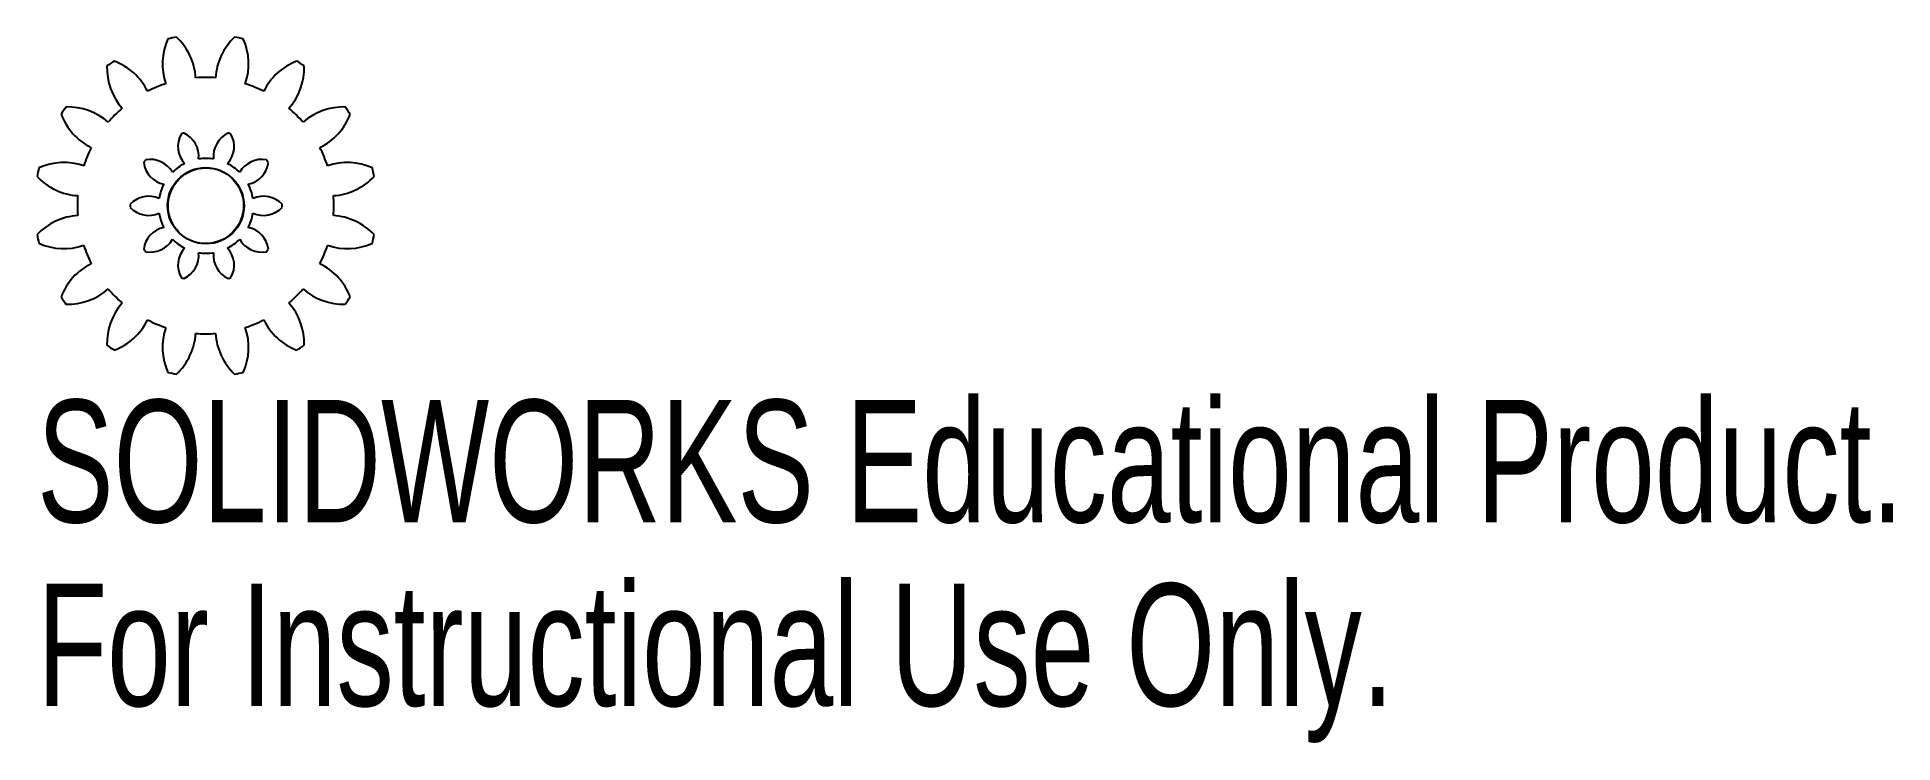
# Model space of a CAD drawing. Header units: millimetres. Extents: x -3.4 to 69.9, y -20.6 to 7.2.
import ezdxf

# ---------------------------------------------------------------- set-up
doc = ezdxf.new("R2010")
doc.units = ezdxf.units.MM
doc.styles.add('SLDTEXTSTYLE0', font='TXT', dxfattribs={"width": 0.7})

msp = doc.modelspace()

# ---------------------------------------------------------------- linework, layer by layer
at = {"color": 7, "linetype": 'Continuous', "lineweight": 25}
for centre in [(3.268, 0.576), (3.287, 0.567)]:
    msp.add_circle(centre, 1.5, dxfattribs=at)
for centre, radius, start, end in [((3.968, 6.171), 2.4, 155.64362, 199.02411), ((3.268, 0.576), 6.75, 99.77907, 102.72093), ((0.48, 5.477), 2.4, 3.47589, 46.85638), ((6.056, 5.477), 2.4, 133.14362, 176.52411), ((3.268, 0.576), 6.75, 77.27907, 80.22093), ((2.568, 6.171), 2.4, 340.97589, 24.35638), ((1.774, 6.013), 2.4, 178.14362, 221.52411), ((3.268, 0.576), 6.75, 122.27907, 125.22093), ((-1.183, 4.037), 2.4, 25.97589, 69.35638), ((7.719, 4.037), 2.4, 110.64362, 154.02411), ((4.762, 6.013), 2.4, 318.47589, 1.85638), ((3.268, 0.576), 6.75, 54.77907, 57.72093), ((3.268, 0.576), 5.062, 108.05711, 116.94289), ((3.268, 0.576), 5.061, 85.55711, 94.44289), ((3.268, 0.576), 5.061, 63.05711, 71.94289), ((3.268, 0.576), 6.75, 144.77907, 147.72093), ((-2.168, 2.07), 2.4, 48.47589, 91.85638), ((3.268, 0.576), 5.061, 130.55711, 139.44289), ((3.268, 0.576), 5.061, 40.55711, 49.44289), ((8.705, 2.07), 2.4, 88.14362, 131.52411), ((3.268, 0.576), 6.75, 32.27907, 35.22093), ((-0.193, 5.027), 2.4, 200.64362, 244.02411), ((6.729, 5.027), 2.4, 295.97589, 339.35638), ((3.176, 2.913), 1, 150.81701, 222.48383), ((3.287, 0.567), 3, 106.86458, 109.13542), ((1.997, 2.53), 1, 353.51617, 65.18299), ((4.577, 2.53), 1, 114.81701, 186.48383), ((3.397, 2.913), 1, 317.51617, 29.18299), ((3.287, 0.567), 3, 70.86458, 73.13542), ((-2.326, -0.124), 2.4, 70.97589, 114.35638), ((3.268, 0.576), 5.061, 153.05711, 161.94289), ((3.287, 0.567), 3, 142.86458, 145.13542), ((1.818, 2.4), 1, 186.81701, 258.48383), ((1.089, 1.397), 1, 29.51617, 101.18299), ((3.287, 0.567), 1.874, 116.89809, 135.10191), ((3.287, 0.567), 1.874, 80.89809, 99.10191), ((3.287, 0.567), 1.874, 44.89809, 63.10191), ((5.484, 1.397), 1, 78.81701, 150.48383), ((4.755, 2.4), 1, 281.51617, 353.18299), ((3.287, 0.567), 3, 34.86458, 37.13542), ((3.268, 0.576), 5.061, 18.05711, 26.94289), ((8.863, -0.124), 2.4, 65.64362, 109.02411), ((3.268, 0.576), 6.75, 167.27907, 170.22093), ((-1.633, 3.364), 2.4, 223.14362, 266.52411), ((8.169, 3.364), 2.4, 273.47589, 316.85638), ((3.268, 0.576), 6.75, 9.77907, 12.72093), ((3.268, 0.576), 5.062, 175.55711, 184.44289), ((1.021, -0.053), 1, 65.51617, 137.18299), ((3.287, 0.567), 1.874, 152.89809, 171.10191), ((3.287, 0.567), 1.874, 8.89809, 27.10191), ((5.553, -0.053), 1, 42.81701, 114.48383), ((3.268, 0.576), 5.062, 355.55711, 4.44289), ((-1.633, -2.212), 2.4, 93.47589, 136.85638), ((3.287, 0.567), 3, 178.86458, 181.13542), ((1.021, 1.187), 1, 222.81701, 294.48383), ((3.287, 0.567), 1.874, 188.89809, 207.10191), ((3.287, 0.567), 1.874, 332.89809, 351.10191), ((5.553, 1.187), 1, 245.51617, 317.18299), ((3.287, 0.567), 3, 358.86458, 1.13542), ((8.169, -2.212), 2.4, 43.14362, 86.52411), ((3.268, 0.576), 6.75, 189.77907, 192.72093), ((1.818, -1.267), 1, 101.51617, 173.18299), ((4.755, -1.267), 1, 6.81701, 78.48383), ((3.268, 0.576), 6.75, 347.27907, 350.22093), ((-2.326, 1.276), 2.4, 245.64362, 289.02411), ((3.268, 0.576), 5.061, 198.05711, 206.94289), ((3.287, 0.567), 3, 214.86458, 217.13542), ((1.089, -0.263), 1, 258.81701, 330.48383), ((3.287, 0.567), 1.874, 224.89809, 243.10191), ((3.176, -1.78), 1, 137.51617, 209.18299), ((1.997, -1.397), 1, 294.81701, 6.48383), ((3.287, 0.567), 1.874, 260.89809, 279.10191), ((4.577, -1.397), 1, 173.51617, 245.18299), ((3.287, 0.567), 1.874, 296.89809, 315.10191), ((3.397, -1.78), 1, 330.81701, 42.48383), ((5.484, -0.263), 1, 209.51617, 281.18299), ((3.287, 0.567), 3, 322.86458, 325.13542), ((3.268, 0.576), 5.061, 333.05711, 341.94289), ((8.863, 1.276), 2.4, 250.97589, 294.35638), ((-0.193, -3.875), 2.4, 115.97589, 159.35638), ((6.729, -3.875), 2.4, 20.64362, 64.02411), ((-2.168, -0.918), 2.4, 268.14362, 311.52411), ((3.268, 0.576), 5.061, 220.55711, 229.44289), ((3.287, 0.567), 3, 250.86458, 253.13542), ((3.287, 0.567), 3, 286.86458, 289.13542), ((3.268, 0.576), 5.061, 310.55711, 319.44289), ((8.705, -0.918), 2.4, 228.47589, 271.85638), ((3.268, 0.576), 6.75, 212.27907, 215.22093), ((1.774, -4.861), 2.4, 138.47589, 181.85638), ((4.762, -4.861), 2.4, 358.14362, 41.52411), ((3.268, 0.576), 6.75, 324.77907, 327.72093), ((-1.183, -2.885), 2.4, 290.64362, 334.02411), ((3.268, 0.576), 5.061, 243.05711, 251.94289), ((3.968, -5.018), 2.4, 160.97589, 204.35638), ((2.568, -5.018), 2.4, 335.64362, 19.02411), ((3.268, 0.576), 5.061, 288.05711, 296.94289), ((7.719, -2.885), 2.4, 205.97589, 249.35638), ((3.268, 0.576), 6.75, 234.77907, 237.72093), ((0.48, -4.325), 2.4, 313.14362, 356.52411), ((3.268, 0.576), 5.061, 265.55711, 274.44289), ((6.056, -4.325), 2.4, 183.47589, 226.85638), ((3.268, 0.576), 6.75, 302.27907, 305.22093), ((3.268, 0.576), 6.75, 257.27907, 260.22093), ((3.268, 0.576), 6.75, 279.77907, 282.72093)]:
    msp.add_arc(centre, radius, start, end, dxfattribs=at)

# ---------------------------------------------------------------- texts
at = {"color": 7, "linetype": 'Continuous', "char_height": 4.83362, "attachment_point": 1, "style": 'SLDTEXTSTYLE0'}
for s, insert in [('SOLIDWORKS Educational Product.', (-3.384, -7.095)), ('For Instructional Use Only.', (-3.384, -14.346))]:
    msp.add_mtext(s, dxfattribs=dict(at, insert=insert))

doc.saveas('drawing.dxf')
